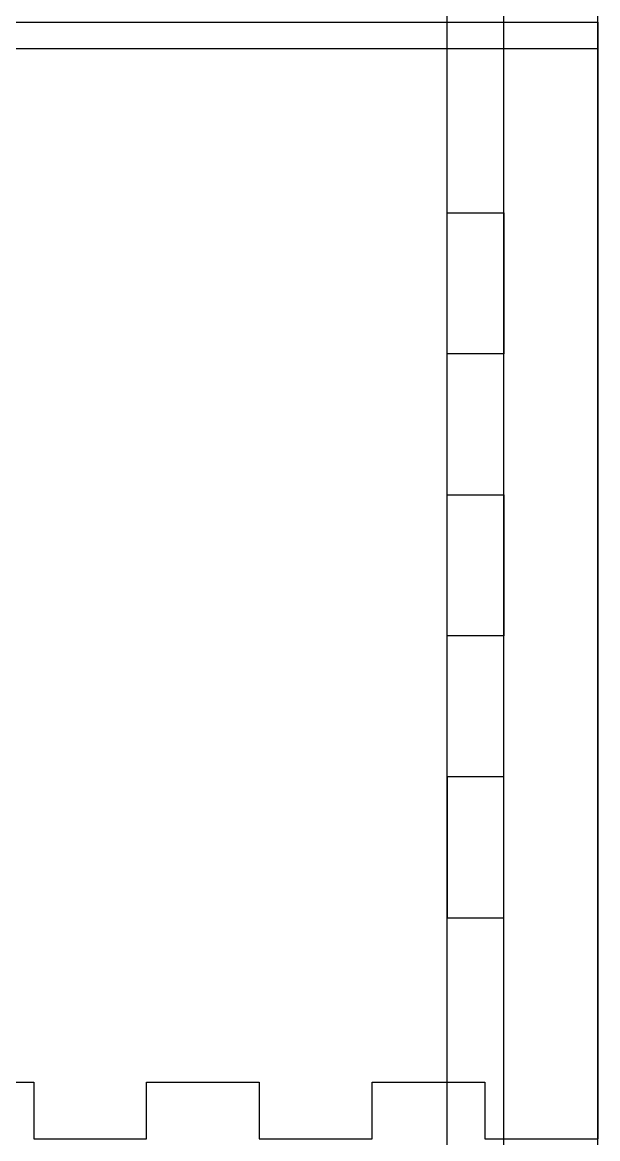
# Model space of a CAD drawing. Header units: millimetres. Extents: x -118 to 1034, y -150 to 646.
# Drawn here: x 794.3 to 855.5, y 229.3 to 348.1 of the extents above; entities that cross this region are included whole.
import ezdxf

# ---------------------------------------------------------------- set-up
doc = ezdxf.new("R2010")
doc.units = ezdxf.units.MM
doc.layers.add('Holes', color=1, linetype='Continuous', plot=False)
doc.layers.add('TabGuides', color=3, linetype='Continuous')
doc.layers.add('text', color=5, linetype='Continuous')

msp = doc.modelspace()

# ---------------------------------------------------------------- linework, layer by layer
for p, q in [((647.0074, 348.0963), (855.5074, 348.0963)), ((647.0074, 348.0963), (855.5074, 348.0963)), ((647.0074, 348.0963), (855.5074, 348.0963)), ((647.0074, 348.0963), (855.5074, 348.0963)), ((647.0074, 348.0963), (855.5074, 348.0963)), ((647.0074, 348.0963), (855.5074, 348.0963)), ((647.0074, 348.0963), (855.5074, 348.0963)), ((647.0074, 348.0963), (855.5074, 348.0963)), ((647.0074, 348.0963), (855.5074, 348.0963)), ((647.0074, 348.0963), (855.5074, 348.0963)), ((647.0074, 348.0963), (855.5074, 348.0963)), ((647.0074, 348.0963), (855.5074, 348.0963)), ((647.0074, 348.0963), (855.5074, 348.0963)), ((647.0074, 348.0963), (855.5074, 348.0963)), ((647.0074, 348.0963), (855.5074, 348.0963)), ((647.0074, 348.0963), (855.5074, 348.0963)), ((647.0074, 348.0963), (855.5074, 348.0963)), ((647.0074, 348.0963), (855.5074, 348.0963)), ((647.0074, 348.0963), (855.5074, 348.0963)), ((647.0074, 348.0963), (855.5074, 348.0963)), ((647.0074, 348.0963), (855.5074, 348.0963)), ((647.0074, 348.0963), (855.5074, 348.0963)), ((647.0074, 348.0963), (855.5074, 348.0963)), ((647.0074, 348.0963), (855.5074, 348.0963)), ((647.0074, 348.0963), (855.5074, 348.0963)), ((647.0074, 348.0963), (855.5074, 348.0963)), ((647.0074, 348.0963), (855.5074, 348.0963)), ((647.0074, 348.0963), (855.5074, 348.0963)), ((647.0074, 348.0963), (855.5074, 348.0963)), ((647.0074, 348.0963), (855.5074, 348.0963)), ((855.5074, 348.0963), (855.5074, 229.3463)), ((855.5074, 348.0963), (855.5074, 229.3463)), ((855.5074, 348.0963), (855.5074, 229.3463)), ((855.5074, 348.0963), (855.5074, 229.3463)), ((855.5074, 348.0963), (855.5074, 229.3463)), ((855.5074, 348.0963), (855.5074, 229.3463)), ((855.5074, 348.0963), (855.5074, 229.3463)), ((855.5074, 348.0963), (855.5074, 229.3463)), ((855.5074, 348.0963), (855.5074, 229.3463)), ((855.5074, 348.0963), (855.5074, 229.3463)), ((855.5074, 348.0963), (855.5074, 229.3463)), ((855.5074, 348.0963), (855.5074, 229.3463)), ((855.5074, 348.0963), (855.5074, 229.3463)), ((855.5074, 348.0963), (855.5074, 229.3463)), ((855.5074, 348.0963), (855.5074, 229.3463)), ((855.5074, 348.0963), (855.5074, 229.3463)), ((855.5074, 348.0963), (855.5074, 229.3463)), ((855.5074, 348.0963), (855.5074, 229.3463)), ((855.5074, 348.0963), (855.5074, 229.3463)), ((855.5074, 348.0963), (855.5074, 229.3463)), ((855.5074, 348.0963), (855.5074, 229.3463)), ((855.5074, 348.0963), (855.5074, 229.3463)), ((855.5074, 348.0963), (855.5074, 229.3463)), ((855.5074, 348.0963), (855.5074, 229.3463)), ((855.5074, 348.0963), (855.5074, 229.3463)), ((855.5074, 348.0963), (855.5074, 229.3463)), ((855.5074, 348.0963), (855.5074, 229.3463)), ((855.5074, 348.0963), (855.5074, 229.3463)), ((855.5074, 348.0963), (855.5074, 229.3463)), ((855.5074, 348.0963), (855.5074, 229.3463)), ((783.5074, 235.3463), (795.5074, 235.3463)), ((783.5074, 235.3463), (795.5074, 235.3463)), ((783.5074, 235.3463), (795.5074, 235.3463)), ((783.5074, 235.3463), (795.5074, 235.3463)), ((783.5074, 235.3463), (795.5074, 235.3463)), ((783.5074, 235.3463), (795.5074, 235.3463)), ((783.5074, 235.3463), (795.5074, 235.3463)), ((783.5074, 235.3463), (795.5074, 235.3463)), ((783.5074, 235.3463), (795.5074, 235.3463)), ((783.5074, 235.3463), (795.5074, 235.3463)), ((783.5074, 235.3463), (795.5074, 235.3463)), ((783.5074, 235.3463), (795.5074, 235.3463)), ((783.5074, 235.3463), (795.5074, 235.3463)), ((783.5074, 235.3463), (795.5074, 235.3463)), ((783.5074, 235.3463), (795.5074, 235.3463)), ((783.5074, 235.3463), (795.5074, 235.3463)), ((783.5074, 235.3463), (795.5074, 235.3463)), ((783.5074, 235.3463), (795.5074, 235.3463)), ((783.5074, 235.3463), (795.5074, 235.3463)), ((783.5074, 235.3463), (795.5074, 235.3463)), ((783.5074, 235.3463), (795.5074, 235.3463)), ((783.5074, 235.3463), (795.5074, 235.3463)), ((783.5074, 235.3463), (795.5074, 235.3463)), ((783.5074, 235.3463), (795.5074, 235.3463)), ((783.5074, 235.3463), (795.5074, 235.3463)), ((783.5074, 235.3463), (795.5074, 235.3463)), ((783.5074, 235.3463), (795.5074, 235.3463)), ((783.5074, 235.3463), (795.5074, 235.3463)), ((783.5074, 235.3463), (795.5074, 235.3463)), ((783.5074, 235.3463), (795.5074, 235.3463)), ((795.5074, 235.3463), (795.5074, 229.3463)), ((795.5074, 235.3463), (795.5074, 229.3463)), ((795.5074, 235.3463), (795.5074, 229.3463)), ((795.5074, 235.3463), (795.5074, 229.3463)), ((795.5074, 235.3463), (795.5074, 229.3463)), ((795.5074, 235.3463), (795.5074, 229.3463)), ((795.5074, 235.3463), (795.5074, 229.3463)), ((795.5074, 235.3463), (795.5074, 229.3463)), ((795.5074, 235.3463), (795.5074, 229.3463)), ((795.5074, 235.3463), (795.5074, 229.3463)), ((795.5074, 235.3463), (795.5074, 229.3463)), ((795.5074, 235.3463), (795.5074, 229.3463)), ((795.5074, 235.3463), (795.5074, 229.3463)), ((795.5074, 235.3463), (795.5074, 229.3463)), ((795.5074, 235.3463), (795.5074, 229.3463)), ((795.5074, 235.3463), (795.5074, 229.3463)), ((795.5074, 235.3463), (795.5074, 229.3463)), ((795.5074, 235.3463), (795.5074, 229.3463)), ((795.5074, 235.3463), (795.5074, 229.3463)), ((795.5074, 235.3463), (795.5074, 229.3463)), ((795.5074, 235.3463), (795.5074, 229.3463)), ((795.5074, 235.3463), (795.5074, 229.3463)), ((795.5074, 235.3463), (795.5074, 229.3463)), ((795.5074, 235.3463), (795.5074, 229.3463)), ((795.5074, 235.3463), (795.5074, 229.3463)), ((795.5074, 235.3463), (795.5074, 229.3463)), ((795.5074, 235.3463), (795.5074, 229.3463)), ((795.5074, 235.3463), (795.5074, 229.3463)), ((795.5074, 235.3463), (795.5074, 229.3463)), ((795.5074, 235.3463), (795.5074, 229.3463)), ((807.5074, 229.3463), (807.5074, 235.3463)), ((807.5074, 235.3463), (819.5074, 235.3463)), ((807.5074, 229.3463), (807.5074, 235.3463)), ((807.5074, 235.3463), (819.5074, 235.3463)), ((807.5074, 229.3463), (807.5074, 235.3463)), ((807.5074, 235.3463), (819.5074, 235.3463)), ((807.5074, 229.3463), (807.5074, 235.3463)), ((807.5074, 235.3463), (819.5074, 235.3463)), ((807.5074, 229.3463), (807.5074, 235.3463)), ((807.5074, 235.3463), (819.5074, 235.3463)), ((807.5074, 229.3463), (807.5074, 235.3463)), ((807.5074, 235.3463), (819.5074, 235.3463)), ((807.5074, 229.3463), (807.5074, 235.3463)), ((807.5074, 235.3463), (819.5074, 235.3463)), ((807.5074, 229.3463), (807.5074, 235.3463)), ((807.5074, 235.3463), (819.5074, 235.3463)), ((807.5074, 229.3463), (807.5074, 235.3463)), ((807.5074, 235.3463), (819.5074, 235.3463)), ((807.5074, 229.3463), (807.5074, 235.3463)), ((807.5074, 235.3463), (819.5074, 235.3463)), ((807.5074, 229.3463), (807.5074, 235.3463)), ((807.5074, 235.3463), (819.5074, 235.3463)), ((807.5074, 229.3463), (807.5074, 235.3463)), ((807.5074, 235.3463), (819.5074, 235.3463)), ((807.5074, 229.3463), (807.5074, 235.3463)), ((807.5074, 235.3463), (819.5074, 235.3463)), ((807.5074, 229.3463), (807.5074, 235.3463)), ((807.5074, 235.3463), (819.5074, 235.3463)), ((807.5074, 229.3463), (807.5074, 235.3463)), ((807.5074, 235.3463), (819.5074, 235.3463)), ((807.5074, 229.3463), (807.5074, 235.3463)), ((807.5074, 235.3463), (819.5074, 235.3463)), ((807.5074, 229.3463), (807.5074, 235.3463)), ((807.5074, 235.3463), (819.5074, 235.3463)), ((807.5074, 229.3463), (807.5074, 235.3463)), ((807.5074, 235.3463), (819.5074, 235.3463)), ((807.5074, 229.3463), (807.5074, 235.3463)), ((807.5074, 235.3463), (819.5074, 235.3463)), ((807.5074, 229.3463), (807.5074, 235.3463)), ((807.5074, 235.3463), (819.5074, 235.3463)), ((807.5074, 229.3463), (807.5074, 235.3463)), ((807.5074, 235.3463), (819.5074, 235.3463)), ((807.5074, 229.3463), (807.5074, 235.3463)), ((807.5074, 235.3463), (819.5074, 235.3463)), ((807.5074, 229.3463), (807.5074, 235.3463)), ((807.5074, 235.3463), (819.5074, 235.3463)), ((807.5074, 229.3463), (807.5074, 235.3463)), ((807.5074, 235.3463), (819.5074, 235.3463)), ((807.5074, 229.3463), (807.5074, 235.3463)), ((807.5074, 235.3463), (819.5074, 235.3463)), ((807.5074, 229.3463), (807.5074, 235.3463)), ((807.5074, 235.3463), (819.5074, 235.3463)), ((807.5074, 229.3463), (807.5074, 235.3463)), ((807.5074, 235.3463), (819.5074, 235.3463)), ((807.5074, 229.3463), (807.5074, 235.3463)), ((807.5074, 235.3463), (819.5074, 235.3463)), ((807.5074, 229.3463), (807.5074, 235.3463)), ((807.5074, 235.3463), (819.5074, 235.3463)), ((807.5074, 229.3463), (807.5074, 235.3463)), ((807.5074, 235.3463), (819.5074, 235.3463)), ((819.5074, 235.3463), (819.5074, 229.3463)), ((819.5074, 235.3463), (819.5074, 229.3463)), ((819.5074, 235.3463), (819.5074, 229.3463)), ((819.5074, 235.3463), (819.5074, 229.3463)), ((819.5074, 235.3463), (819.5074, 229.3463)), ((819.5074, 235.3463), (819.5074, 229.3463)), ((819.5074, 235.3463), (819.5074, 229.3463)), ((819.5074, 235.3463), (819.5074, 229.3463)), ((819.5074, 235.3463), (819.5074, 229.3463)), ((819.5074, 235.3463), (819.5074, 229.3463)), ((819.5074, 235.3463), (819.5074, 229.3463)), ((819.5074, 235.3463), (819.5074, 229.3463)), ((819.5074, 235.3463), (819.5074, 229.3463)), ((819.5074, 235.3463), (819.5074, 229.3463)), ((819.5074, 235.3463), (819.5074, 229.3463)), ((819.5074, 235.3463), (819.5074, 229.3463)), ((819.5074, 235.3463), (819.5074, 229.3463)), ((819.5074, 235.3463), (819.5074, 229.3463)), ((819.5074, 235.3463), (819.5074, 229.3463)), ((819.5074, 235.3463), (819.5074, 229.3463)), ((819.5074, 235.3463), (819.5074, 229.3463)), ((819.5074, 235.3463), (819.5074, 229.3463)), ((819.5074, 235.3463), (819.5074, 229.3463)), ((819.5074, 235.3463), (819.5074, 229.3463)), ((819.5074, 235.3463), (819.5074, 229.3463)), ((819.5074, 235.3463), (819.5074, 229.3463)), ((819.5074, 235.3463), (819.5074, 229.3463)), ((819.5074, 235.3463), (819.5074, 229.3463)), ((819.5074, 235.3463), (819.5074, 229.3463)), ((819.5074, 235.3463), (819.5074, 229.3463)), ((831.5074, 229.3463), (831.5074, 235.3463)), ((831.5074, 235.3463), (843.5074, 235.3463)), ((831.5074, 229.3463), (831.5074, 235.3463)), ((831.5074, 235.3463), (843.5074, 235.3463)), ((831.5074, 229.3463), (831.5074, 235.3463)), ((831.5074, 235.3463), (843.5074, 235.3463)), ((831.5074, 229.3463), (831.5074, 235.3463)), ((831.5074, 235.3463), (843.5074, 235.3463)), ((831.5074, 229.3463), (831.5074, 235.3463)), ((831.5074, 235.3463), (843.5074, 235.3463)), ((831.5074, 229.3463), (831.5074, 235.3463)), ((831.5074, 235.3463), (843.5074, 235.3463)), ((831.5074, 229.3463), (831.5074, 235.3463)), ((831.5074, 235.3463), (843.5074, 235.3463)), ((831.5074, 229.3463), (831.5074, 235.3463)), ((831.5074, 235.3463), (843.5074, 235.3463)), ((831.5074, 229.3463), (831.5074, 235.3463)), ((831.5074, 235.3463), (843.5074, 235.3463)), ((831.5074, 229.3463), (831.5074, 235.3463)), ((831.5074, 235.3463), (843.5074, 235.3463)), ((831.5074, 229.3463), (831.5074, 235.3463)), ((831.5074, 235.3463), (843.5074, 235.3463)), ((831.5074, 229.3463), (831.5074, 235.3463)), ((831.5074, 235.3463), (843.5074, 235.3463)), ((831.5074, 229.3463), (831.5074, 235.3463)), ((831.5074, 235.3463), (843.5074, 235.3463)), ((831.5074, 229.3463), (831.5074, 235.3463)), ((831.5074, 235.3463), (843.5074, 235.3463)), ((831.5074, 229.3463), (831.5074, 235.3463)), ((831.5074, 235.3463), (843.5074, 235.3463)), ((831.5074, 229.3463), (831.5074, 235.3463)), ((831.5074, 235.3463), (843.5074, 235.3463)), ((831.5074, 229.3463), (831.5074, 235.3463)), ((831.5074, 235.3463), (843.5074, 235.3463)), ((831.5074, 229.3463), (831.5074, 235.3463)), ((831.5074, 235.3463), (843.5074, 235.3463)), ((831.5074, 229.3463), (831.5074, 235.3463)), ((831.5074, 235.3463), (843.5074, 235.3463)), ((831.5074, 229.3463), (831.5074, 235.3463)), ((831.5074, 235.3463), (843.5074, 235.3463)), ((831.5074, 229.3463), (831.5074, 235.3463)), ((831.5074, 235.3463), (843.5074, 235.3463)), ((831.5074, 229.3463), (831.5074, 235.3463)), ((831.5074, 235.3463), (843.5074, 235.3463)), ((831.5074, 229.3463), (831.5074, 235.3463)), ((831.5074, 235.3463), (843.5074, 235.3463)), ((831.5074, 229.3463), (831.5074, 235.3463)), ((831.5074, 235.3463), (843.5074, 235.3463)), ((831.5074, 229.3463), (831.5074, 235.3463)), ((831.5074, 235.3463), (843.5074, 235.3463)), ((831.5074, 229.3463), (831.5074, 235.3463)), ((831.5074, 235.3463), (843.5074, 235.3463)), ((831.5074, 229.3463), (831.5074, 235.3463)), ((831.5074, 235.3463), (843.5074, 235.3463)), ((831.5074, 229.3463), (831.5074, 235.3463)), ((831.5074, 235.3463), (843.5074, 235.3463)), ((831.5074, 229.3463), (831.5074, 235.3463)), ((831.5074, 235.3463), (843.5074, 235.3463)), ((831.5074, 229.3463), (831.5074, 235.3463)), ((831.5074, 235.3463), (843.5074, 235.3463)), ((843.5074, 235.3463), (843.5074, 229.3463)), ((843.5074, 235.3463), (843.5074, 229.3463)), ((843.5074, 235.3463), (843.5074, 229.3463)), ((843.5074, 235.3463), (843.5074, 229.3463)), ((843.5074, 235.3463), (843.5074, 229.3463)), ((843.5074, 235.3463), (843.5074, 229.3463)), ((843.5074, 235.3463), (843.5074, 229.3463)), ((843.5074, 235.3463), (843.5074, 229.3463)), ((843.5074, 235.3463), (843.5074, 229.3463)), ((843.5074, 235.3463), (843.5074, 229.3463)), ((843.5074, 235.3463), (843.5074, 229.3463)), ((843.5074, 235.3463), (843.5074, 229.3463)), ((843.5074, 235.3463), (843.5074, 229.3463)), ((843.5074, 235.3463), (843.5074, 229.3463)), ((843.5074, 235.3463), (843.5074, 229.3463)), ((843.5074, 235.3463), (843.5074, 229.3463)), ((843.5074, 235.3463), (843.5074, 229.3463)), ((843.5074, 235.3463), (843.5074, 229.3463)), ((843.5074, 235.3463), (843.5074, 229.3463)), ((843.5074, 235.3463), (843.5074, 229.3463)), ((843.5074, 235.3463), (843.5074, 229.3463)), ((843.5074, 235.3463), (843.5074, 229.3463)), ((843.5074, 235.3463), (843.5074, 229.3463)), ((843.5074, 235.3463), (843.5074, 229.3463)), ((843.5074, 235.3463), (843.5074, 229.3463)), ((843.5074, 235.3463), (843.5074, 229.3463)), ((843.5074, 235.3463), (843.5074, 229.3463)), ((843.5074, 235.3463), (843.5074, 229.3463)), ((843.5074, 235.3463), (843.5074, 229.3463)), ((843.5074, 235.3463), (843.5074, 229.3463)), ((795.5074, 229.3463), (807.5074, 229.3463)), ((795.5074, 229.3463), (807.5074, 229.3463)), ((795.5074, 229.3463), (807.5074, 229.3463)), ((795.5074, 229.3463), (807.5074, 229.3463)), ((795.5074, 229.3463), (807.5074, 229.3463)), ((795.5074, 229.3463), (807.5074, 229.3463)), ((795.5074, 229.3463), (807.5074, 229.3463)), ((795.5074, 229.3463), (807.5074, 229.3463)), ((795.5074, 229.3463), (807.5074, 229.3463)), ((795.5074, 229.3463), (807.5074, 229.3463)), ((795.5074, 229.3463), (807.5074, 229.3463)), ((795.5074, 229.3463), (807.5074, 229.3463)), ((795.5074, 229.3463), (807.5074, 229.3463)), ((795.5074, 229.3463), (807.5074, 229.3463)), ((795.5074, 229.3463), (807.5074, 229.3463)), ((795.5074, 229.3463), (807.5074, 229.3463)), ((795.5074, 229.3463), (807.5074, 229.3463)), ((795.5074, 229.3463), (807.5074, 229.3463)), ((795.5074, 229.3463), (807.5074, 229.3463)), ((795.5074, 229.3463), (807.5074, 229.3463)), ((795.5074, 229.3463), (807.5074, 229.3463)), ((795.5074, 229.3463), (807.5074, 229.3463)), ((795.5074, 229.3463), (807.5074, 229.3463)), ((795.5074, 229.3463), (807.5074, 229.3463)), ((795.5074, 229.3463), (807.5074, 229.3463)), ((795.5074, 229.3463), (807.5074, 229.3463)), ((795.5074, 229.3463), (807.5074, 229.3463)), ((795.5074, 229.3463), (807.5074, 229.3463)), ((795.5074, 229.3463), (807.5074, 229.3463)), ((795.5074, 229.3463), (807.5074, 229.3463)), ((819.5074, 229.3463), (831.5074, 229.3463)), ((819.5074, 229.3463), (831.5074, 229.3463)), ((819.5074, 229.3463), (831.5074, 229.3463)), ((819.5074, 229.3463), (831.5074, 229.3463)), ((819.5074, 229.3463), (831.5074, 229.3463)), ((819.5074, 229.3463), (831.5074, 229.3463)), ((819.5074, 229.3463), (831.5074, 229.3463)), ((819.5074, 229.3463), (831.5074, 229.3463)), ((819.5074, 229.3463), (831.5074, 229.3463)), ((819.5074, 229.3463), (831.5074, 229.3463)), ((819.5074, 229.3463), (831.5074, 229.3463)), ((819.5074, 229.3463), (831.5074, 229.3463)), ((819.5074, 229.3463), (831.5074, 229.3463)), ((819.5074, 229.3463), (831.5074, 229.3463)), ((819.5074, 229.3463), (831.5074, 229.3463)), ((819.5074, 229.3463), (831.5074, 229.3463)), ((819.5074, 229.3463), (831.5074, 229.3463)), ((819.5074, 229.3463), (831.5074, 229.3463)), ((819.5074, 229.3463), (831.5074, 229.3463)), ((819.5074, 229.3463), (831.5074, 229.3463)), ((819.5074, 229.3463), (831.5074, 229.3463)), ((819.5074, 229.3463), (831.5074, 229.3463)), ((819.5074, 229.3463), (831.5074, 229.3463)), ((819.5074, 229.3463), (831.5074, 229.3463)), ((819.5074, 229.3463), (831.5074, 229.3463)), ((819.5074, 229.3463), (831.5074, 229.3463)), ((819.5074, 229.3463), (831.5074, 229.3463)), ((819.5074, 229.3463), (831.5074, 229.3463)), ((819.5074, 229.3463), (831.5074, 229.3463)), ((819.5074, 229.3463), (831.5074, 229.3463)), ((843.5074, 229.3463), (855.5074, 229.3463)), ((843.5074, 229.3463), (855.5074, 229.3463)), ((843.5074, 229.3463), (855.5074, 229.3463)), ((843.5074, 229.3463), (855.5074, 229.3463)), ((843.5074, 229.3463), (855.5074, 229.3463)), ((843.5074, 229.3463), (855.5074, 229.3463)), ((843.5074, 229.3463), (855.5074, 229.3463)), ((843.5074, 229.3463), (855.5074, 229.3463)), ((843.5074, 229.3463), (855.5074, 229.3463)), ((843.5074, 229.3463), (855.5074, 229.3463)), ((843.5074, 229.3463), (855.5074, 229.3463)), ((843.5074, 229.3463), (855.5074, 229.3463)), ((843.5074, 229.3463), (855.5074, 229.3463)), ((843.5074, 229.3463), (855.5074, 229.3463)), ((843.5074, 229.3463), (855.5074, 229.3463)), ((843.5074, 229.3463), (855.5074, 229.3463)), ((843.5074, 229.3463), (855.5074, 229.3463)), ((843.5074, 229.3463), (855.5074, 229.3463)), ((843.5074, 229.3463), (855.5074, 229.3463)), ((843.5074, 229.3463), (855.5074, 229.3463)), ((843.5074, 229.3463), (855.5074, 229.3463)), ((843.5074, 229.3463), (855.5074, 229.3463)), ((843.5074, 229.3463), (855.5074, 229.3463)), ((843.5074, 229.3463), (855.5074, 229.3463)), ((843.5074, 229.3463), (855.5074, 229.3463)), ((843.5074, 229.3463), (855.5074, 229.3463)), ((843.5074, 229.3463), (855.5074, 229.3463)), ((843.5074, 229.3463), (855.5074, 229.3463)), ((843.5074, 229.3463), (855.5074, 229.3463)), ((843.5074, 229.3463), (855.5074, 229.3463))]:
    msp.add_line(p, q)
at = {"layer": 'Holes'}
for p, q in [((839.5074, 312.8223), (839.5074, 327.8223)), ((839.5074, 327.8223), (845.5074, 327.8223)), ((839.5074, 312.8223), (839.5074, 327.8223)), ((839.5074, 327.8223), (845.5074, 327.8223)), ((839.5074, 312.8223), (839.5074, 327.8223)), ((839.5074, 327.8223), (845.5074, 327.8223)), ((839.5074, 312.8223), (839.5074, 327.8223)), ((839.5074, 327.8223), (845.5074, 327.8223)), ((839.5074, 312.8223), (839.5074, 327.8223)), ((839.5074, 327.8223), (845.5074, 327.8223)), ((839.5074, 312.8223), (839.5074, 327.8223)), ((839.5074, 327.8223), (845.5074, 327.8223)), ((839.5074, 312.8223), (839.5074, 327.8223)), ((839.5074, 327.8223), (845.5074, 327.8223)), ((839.5074, 312.8223), (839.5074, 327.8223)), ((839.5074, 327.8223), (845.5074, 327.8223)), ((839.5074, 312.8223), (839.5074, 327.8223)), ((839.5074, 327.8223), (845.5074, 327.8223)), ((839.5074, 312.8223), (839.5074, 327.8223)), ((839.5074, 327.8223), (845.5074, 327.8223)), ((839.5074, 312.8223), (839.5074, 327.8223)), ((839.5074, 327.8223), (845.5074, 327.8223)), ((839.5074, 312.8223), (839.5074, 327.8223)), ((839.5074, 327.8223), (845.5074, 327.8223)), ((839.5074, 312.8223), (839.5074, 327.8223)), ((839.5074, 327.8223), (845.5074, 327.8223)), ((839.5074, 312.8223), (839.5074, 327.8223)), ((839.5074, 327.8223), (845.5074, 327.8223)), ((839.5074, 312.8223), (839.5074, 327.8223)), ((839.5074, 327.8223), (845.5074, 327.8223)), ((839.5074, 312.8223), (839.5074, 327.8223)), ((839.5074, 327.8223), (845.5074, 327.8223)), ((839.5074, 312.8223), (839.5074, 327.8223)), ((839.5074, 327.8223), (845.5074, 327.8223)), ((839.5074, 312.8223), (839.5074, 327.8223)), ((839.5074, 327.8223), (845.5074, 327.8223)), ((839.5074, 312.8223), (839.5074, 327.8223)), ((839.5074, 327.8223), (845.5074, 327.8223)), ((839.5074, 312.8223), (839.5074, 327.8223)), ((839.5074, 327.8223), (845.5074, 327.8223)), ((839.5074, 312.8223), (839.5074, 327.8223)), ((839.5074, 327.8223), (845.5074, 327.8223)), ((839.5074, 312.8223), (839.5074, 327.8223)), ((839.5074, 327.8223), (845.5074, 327.8223)), ((839.5074, 312.8223), (839.5074, 327.8223)), ((839.5074, 327.8223), (845.5074, 327.8223)), ((839.5074, 312.8223), (839.5074, 327.8223)), ((839.5074, 327.8223), (845.5074, 327.8223)), ((839.5074, 312.8223), (839.5074, 327.8223)), ((839.5074, 327.8223), (845.5074, 327.8223)), ((839.5074, 312.8223), (839.5074, 327.8223)), ((839.5074, 327.8223), (845.5074, 327.8223)), ((839.5074, 312.8223), (839.5074, 327.8223)), ((839.5074, 327.8223), (845.5074, 327.8223)), ((839.5074, 312.8223), (839.5074, 327.8223)), ((839.5074, 327.8223), (845.5074, 327.8223)), ((839.5074, 312.8223), (839.5074, 327.8223)), ((839.5074, 327.8223), (845.5074, 327.8223)), ((839.5074, 312.8223), (839.5074, 327.8223)), ((839.5074, 327.8223), (845.5074, 327.8223)), ((845.5074, 327.8223), (845.5074, 312.8223)), ((845.5074, 327.8223), (845.5074, 312.8223)), ((845.5074, 327.8223), (845.5074, 312.8223)), ((845.5074, 327.8223), (845.5074, 312.8223)), ((845.5074, 327.8223), (845.5074, 312.8223)), ((845.5074, 327.8223), (845.5074, 312.8223)), ((845.5074, 327.8223), (845.5074, 312.8223)), ((845.5074, 327.8223), (845.5074, 312.8223)), ((845.5074, 327.8223), (845.5074, 312.8223)), ((845.5074, 327.8223), (845.5074, 312.8223)), ((845.5074, 327.8223), (845.5074, 312.8223)), ((845.5074, 327.8223), (845.5074, 312.8223)), ((845.5074, 327.8223), (845.5074, 312.8223)), ((845.5074, 327.8223), (845.5074, 312.8223)), ((845.5074, 327.8223), (845.5074, 312.8223)), ((845.5074, 327.8223), (845.5074, 312.8223)), ((845.5074, 327.8223), (845.5074, 312.8223)), ((845.5074, 327.8223), (845.5074, 312.8223)), ((845.5074, 327.8223), (845.5074, 312.8223)), ((845.5074, 327.8223), (845.5074, 312.8223)), ((845.5074, 327.8223), (845.5074, 312.8223)), ((845.5074, 327.8223), (845.5074, 312.8223)), ((845.5074, 327.8223), (845.5074, 312.8223)), ((845.5074, 327.8223), (845.5074, 312.8223)), ((845.5074, 327.8223), (845.5074, 312.8223)), ((845.5074, 327.8223), (845.5074, 312.8223)), ((845.5074, 327.8223), (845.5074, 312.8223)), ((845.5074, 327.8223), (845.5074, 312.8223)), ((845.5074, 327.8223), (845.5074, 312.8223)), ((845.5074, 327.8223), (845.5074, 312.8223)), ((845.5074, 312.8223), (839.5074, 312.8223)), ((845.5074, 312.8223), (839.5074, 312.8223)), ((845.5074, 312.8223), (839.5074, 312.8223)), ((845.5074, 312.8223), (839.5074, 312.8223)), ((845.5074, 312.8223), (839.5074, 312.8223)), ((845.5074, 312.8223), (839.5074, 312.8223)), ((845.5074, 312.8223), (839.5074, 312.8223)), ((845.5074, 312.8223), (839.5074, 312.8223)), ((845.5074, 312.8223), (839.5074, 312.8223)), ((845.5074, 312.8223), (839.5074, 312.8223)), ((845.5074, 312.8223), (839.5074, 312.8223)), ((845.5074, 312.8223), (839.5074, 312.8223)), ((845.5074, 312.8223), (839.5074, 312.8223)), ((845.5074, 312.8223), (839.5074, 312.8223)), ((845.5074, 312.8223), (839.5074, 312.8223)), ((845.5074, 312.8223), (839.5074, 312.8223)), ((845.5074, 312.8223), (839.5074, 312.8223)), ((845.5074, 312.8223), (839.5074, 312.8223)), ((845.5074, 312.8223), (839.5074, 312.8223)), ((845.5074, 312.8223), (839.5074, 312.8223)), ((845.5074, 312.8223), (839.5074, 312.8223)), ((845.5074, 312.8223), (839.5074, 312.8223)), ((845.5074, 312.8223), (839.5074, 312.8223)), ((845.5074, 312.8223), (839.5074, 312.8223)), ((845.5074, 312.8223), (839.5074, 312.8223)), ((845.5074, 312.8223), (839.5074, 312.8223)), ((845.5074, 312.8223), (839.5074, 312.8223)), ((845.5074, 312.8223), (839.5074, 312.8223)), ((845.5074, 312.8223), (839.5074, 312.8223)), ((845.5074, 312.8223), (839.5074, 312.8223)), ((839.5074, 282.8223), (839.5074, 297.8223)), ((839.5074, 297.8223), (845.5074, 297.8223)), ((839.5074, 282.8223), (839.5074, 297.8223)), ((839.5074, 297.8223), (845.5074, 297.8223)), ((839.5074, 282.8223), (839.5074, 297.8223)), ((839.5074, 297.8223), (845.5074, 297.8223)), ((839.5074, 282.8223), (839.5074, 297.8223)), ((839.5074, 297.8223), (845.5074, 297.8223)), ((839.5074, 282.8223), (839.5074, 297.8223)), ((839.5074, 297.8223), (845.5074, 297.8223)), ((839.5074, 282.8223), (839.5074, 297.8223)), ((839.5074, 297.8223), (845.5074, 297.8223)), ((839.5074, 282.8223), (839.5074, 297.8223)), ((839.5074, 297.8223), (845.5074, 297.8223)), ((839.5074, 282.8223), (839.5074, 297.8223)), ((839.5074, 297.8223), (845.5074, 297.8223)), ((839.5074, 282.8223), (839.5074, 297.8223)), ((839.5074, 297.8223), (845.5074, 297.8223)), ((839.5074, 282.8223), (839.5074, 297.8223)), ((839.5074, 297.8223), (845.5074, 297.8223)), ((839.5074, 282.8223), (839.5074, 297.8223)), ((839.5074, 297.8223), (845.5074, 297.8223)), ((839.5074, 282.8223), (839.5074, 297.8223)), ((839.5074, 297.8223), (845.5074, 297.8223)), ((839.5074, 282.8223), (839.5074, 297.8223)), ((839.5074, 297.8223), (845.5074, 297.8223)), ((839.5074, 282.8223), (839.5074, 297.8223)), ((839.5074, 297.8223), (845.5074, 297.8223)), ((839.5074, 282.8223), (839.5074, 297.8223)), ((839.5074, 297.8223), (845.5074, 297.8223)), ((839.5074, 282.8223), (839.5074, 297.8223)), ((839.5074, 297.8223), (845.5074, 297.8223)), ((839.5074, 282.8223), (839.5074, 297.8223)), ((839.5074, 297.8223), (845.5074, 297.8223)), ((839.5074, 282.8223), (839.5074, 297.8223)), ((839.5074, 297.8223), (845.5074, 297.8223)), ((839.5074, 282.8223), (839.5074, 297.8223)), ((839.5074, 297.8223), (845.5074, 297.8223)), ((839.5074, 282.8223), (839.5074, 297.8223)), ((839.5074, 297.8223), (845.5074, 297.8223)), ((839.5074, 282.8223), (839.5074, 297.8223)), ((839.5074, 297.8223), (845.5074, 297.8223)), ((839.5074, 282.8223), (839.5074, 297.8223)), ((839.5074, 297.8223), (845.5074, 297.8223)), ((839.5074, 282.8223), (839.5074, 297.8223)), ((839.5074, 297.8223), (845.5074, 297.8223)), ((839.5074, 282.8223), (839.5074, 297.8223)), ((839.5074, 297.8223), (845.5074, 297.8223)), ((839.5074, 282.8223), (839.5074, 297.8223)), ((839.5074, 297.8223), (845.5074, 297.8223)), ((839.5074, 282.8223), (839.5074, 297.8223)), ((839.5074, 297.8223), (845.5074, 297.8223)), ((839.5074, 282.8223), (839.5074, 297.8223)), ((839.5074, 297.8223), (845.5074, 297.8223)), ((839.5074, 282.8223), (839.5074, 297.8223)), ((839.5074, 297.8223), (845.5074, 297.8223)), ((839.5074, 282.8223), (839.5074, 297.8223)), ((839.5074, 297.8223), (845.5074, 297.8223)), ((839.5074, 282.8223), (839.5074, 297.8223)), ((839.5074, 297.8223), (845.5074, 297.8223)), ((845.5074, 297.8223), (845.5074, 282.8223)), ((845.5074, 297.8223), (845.5074, 282.8223)), ((845.5074, 297.8223), (845.5074, 282.8223)), ((845.5074, 297.8223), (845.5074, 282.8223)), ((845.5074, 297.8223), (845.5074, 282.8223)), ((845.5074, 297.8223), (845.5074, 282.8223)), ((845.5074, 297.8223), (845.5074, 282.8223)), ((845.5074, 297.8223), (845.5074, 282.8223)), ((845.5074, 297.8223), (845.5074, 282.8223)), ((845.5074, 297.8223), (845.5074, 282.8223)), ((845.5074, 297.8223), (845.5074, 282.8223)), ((845.5074, 297.8223), (845.5074, 282.8223)), ((845.5074, 297.8223), (845.5074, 282.8223)), ((845.5074, 297.8223), (845.5074, 282.8223)), ((845.5074, 297.8223), (845.5074, 282.8223)), ((845.5074, 297.8223), (845.5074, 282.8223)), ((845.5074, 297.8223), (845.5074, 282.8223)), ((845.5074, 297.8223), (845.5074, 282.8223)), ((845.5074, 297.8223), (845.5074, 282.8223)), ((845.5074, 297.8223), (845.5074, 282.8223)), ((845.5074, 297.8223), (845.5074, 282.8223)), ((845.5074, 297.8223), (845.5074, 282.8223)), ((845.5074, 297.8223), (845.5074, 282.8223)), ((845.5074, 297.8223), (845.5074, 282.8223)), ((845.5074, 297.8223), (845.5074, 282.8223)), ((845.5074, 297.8223), (845.5074, 282.8223)), ((845.5074, 297.8223), (845.5074, 282.8223)), ((845.5074, 297.8223), (845.5074, 282.8223)), ((845.5074, 297.8223), (845.5074, 282.8223)), ((845.5074, 297.8223), (845.5074, 282.8223)), ((845.5074, 282.8223), (839.5074, 282.8223)), ((845.5074, 282.8223), (839.5074, 282.8223)), ((845.5074, 282.8223), (839.5074, 282.8223)), ((845.5074, 282.8223), (839.5074, 282.8223)), ((845.5074, 282.8223), (839.5074, 282.8223)), ((845.5074, 282.8223), (839.5074, 282.8223)), ((845.5074, 282.8223), (839.5074, 282.8223)), ((845.5074, 282.8223), (839.5074, 282.8223)), ((845.5074, 282.8223), (839.5074, 282.8223)), ((845.5074, 282.8223), (839.5074, 282.8223)), ((845.5074, 282.8223), (839.5074, 282.8223)), ((845.5074, 282.8223), (839.5074, 282.8223)), ((845.5074, 282.8223), (839.5074, 282.8223)), ((845.5074, 282.8223), (839.5074, 282.8223)), ((845.5074, 282.8223), (839.5074, 282.8223)), ((845.5074, 282.8223), (839.5074, 282.8223)), ((845.5074, 282.8223), (839.5074, 282.8223)), ((845.5074, 282.8223), (839.5074, 282.8223)), ((845.5074, 282.8223), (839.5074, 282.8223)), ((845.5074, 282.8223), (839.5074, 282.8223)), ((845.5074, 282.8223), (839.5074, 282.8223)), ((845.5074, 282.8223), (839.5074, 282.8223)), ((845.5074, 282.8223), (839.5074, 282.8223)), ((845.5074, 282.8223), (839.5074, 282.8223)), ((845.5074, 282.8223), (839.5074, 282.8223)), ((845.5074, 282.8223), (839.5074, 282.8223)), ((845.5074, 282.8223), (839.5074, 282.8223)), ((845.5074, 282.8223), (839.5074, 282.8223)), ((845.5074, 282.8223), (839.5074, 282.8223)), ((845.5074, 282.8223), (839.5074, 282.8223)), ((845.5074, 267.8223), (839.5074, 267.8223)), ((839.5074, 267.8223), (839.5074, 252.8223)), ((845.5074, 267.8223), (839.5074, 267.8223)), ((839.5074, 267.8223), (839.5074, 252.8223)), ((845.5074, 267.8223), (839.5074, 267.8223)), ((839.5074, 267.8223), (839.5074, 252.8223)), ((845.5074, 267.8223), (839.5074, 267.8223)), ((839.5074, 267.8223), (839.5074, 252.8223)), ((845.5074, 267.8223), (839.5074, 267.8223)), ((839.5074, 267.8223), (839.5074, 252.8223)), ((845.5074, 267.8223), (839.5074, 267.8223)), ((839.5074, 267.8223), (839.5074, 252.8223)), ((845.5074, 267.8223), (839.5074, 267.8223)), ((839.5074, 267.8223), (839.5074, 252.8223)), ((845.5074, 267.8223), (839.5074, 267.8223)), ((839.5074, 267.8223), (839.5074, 252.8223)), ((845.5074, 267.8223), (839.5074, 267.8223)), ((839.5074, 267.8223), (839.5074, 252.8223)), ((845.5074, 267.8223), (839.5074, 267.8223)), ((839.5074, 267.8223), (839.5074, 252.8223)), ((845.5074, 267.8223), (839.5074, 267.8223)), ((839.5074, 267.8223), (839.5074, 252.8223)), ((845.5074, 267.8223), (839.5074, 267.8223)), ((839.5074, 267.8223), (839.5074, 252.8223)), ((845.5074, 267.8223), (839.5074, 267.8223)), ((839.5074, 267.8223), (839.5074, 252.8223)), ((845.5074, 267.8223), (839.5074, 267.8223)), ((839.5074, 267.8223), (839.5074, 252.8223)), ((845.5074, 267.8223), (839.5074, 267.8223)), ((839.5074, 267.8223), (839.5074, 252.8223)), ((845.5074, 267.8223), (839.5074, 267.8223)), ((839.5074, 267.8223), (839.5074, 252.8223)), ((845.5074, 267.8223), (839.5074, 267.8223)), ((839.5074, 267.8223), (839.5074, 252.8223)), ((845.5074, 267.8223), (839.5074, 267.8223)), ((839.5074, 267.8223), (839.5074, 252.8223)), ((845.5074, 267.8223), (839.5074, 267.8223)), ((839.5074, 267.8223), (839.5074, 252.8223)), ((845.5074, 267.8223), (839.5074, 267.8223)), ((839.5074, 267.8223), (839.5074, 252.8223)), ((845.5074, 267.8223), (839.5074, 267.8223)), ((839.5074, 267.8223), (839.5074, 252.8223)), ((845.5074, 267.8223), (839.5074, 267.8223)), ((839.5074, 267.8223), (839.5074, 252.8223)), ((845.5074, 267.8223), (839.5074, 267.8223)), ((839.5074, 267.8223), (839.5074, 252.8223)), ((845.5074, 267.8223), (839.5074, 267.8223)), ((839.5074, 267.8223), (839.5074, 252.8223)), ((845.5074, 267.8223), (839.5074, 267.8223)), ((839.5074, 267.8223), (839.5074, 252.8223)), ((845.5074, 267.8223), (839.5074, 267.8223)), ((839.5074, 267.8223), (839.5074, 252.8223)), ((845.5074, 267.8223), (839.5074, 267.8223)), ((839.5074, 267.8223), (839.5074, 252.8223)), ((845.5074, 267.8223), (839.5074, 267.8223)), ((839.5074, 267.8223), (839.5074, 252.8223)), ((845.5074, 267.8223), (839.5074, 267.8223)), ((839.5074, 267.8223), (839.5074, 252.8223)), ((845.5074, 267.8223), (839.5074, 267.8223)), ((839.5074, 267.8223), (839.5074, 252.8223)), ((845.5074, 252.8223), (845.5074, 267.8223)), ((845.5074, 252.8223), (845.5074, 267.8223)), ((845.5074, 252.8223), (845.5074, 267.8223)), ((845.5074, 252.8223), (845.5074, 267.8223)), ((845.5074, 252.8223), (845.5074, 267.8223)), ((845.5074, 252.8223), (845.5074, 267.8223)), ((845.5074, 252.8223), (845.5074, 267.8223)), ((845.5074, 252.8223), (845.5074, 267.8223)), ((845.5074, 252.8223), (845.5074, 267.8223)), ((845.5074, 252.8223), (845.5074, 267.8223)), ((845.5074, 252.8223), (845.5074, 267.8223)), ((845.5074, 252.8223), (845.5074, 267.8223)), ((845.5074, 252.8223), (845.5074, 267.8223)), ((845.5074, 252.8223), (845.5074, 267.8223)), ((845.5074, 252.8223), (845.5074, 267.8223)), ((845.5074, 252.8223), (845.5074, 267.8223)), ((845.5074, 252.8223), (845.5074, 267.8223)), ((845.5074, 252.8223), (845.5074, 267.8223)), ((845.5074, 252.8223), (845.5074, 267.8223)), ((845.5074, 252.8223), (845.5074, 267.8223)), ((845.5074, 252.8223), (845.5074, 267.8223)), ((845.5074, 252.8223), (845.5074, 267.8223)), ((845.5074, 252.8223), (845.5074, 267.8223)), ((845.5074, 252.8223), (845.5074, 267.8223)), ((845.5074, 252.8223), (845.5074, 267.8223)), ((845.5074, 252.8223), (845.5074, 267.8223)), ((845.5074, 252.8223), (845.5074, 267.8223)), ((845.5074, 252.8223), (845.5074, 267.8223)), ((845.5074, 252.8223), (845.5074, 267.8223)), ((845.5074, 252.8223), (845.5074, 267.8223)), ((839.5074, 252.8223), (845.5074, 252.8223)), ((839.5074, 252.8223), (845.5074, 252.8223)), ((839.5074, 252.8223), (845.5074, 252.8223)), ((839.5074, 252.8223), (845.5074, 252.8223)), ((839.5074, 252.8223), (845.5074, 252.8223)), ((839.5074, 252.8223), (845.5074, 252.8223)), ((839.5074, 252.8223), (845.5074, 252.8223)), ((839.5074, 252.8223), (845.5074, 252.8223)), ((839.5074, 252.8223), (845.5074, 252.8223)), ((839.5074, 252.8223), (845.5074, 252.8223)), ((839.5074, 252.8223), (845.5074, 252.8223)), ((839.5074, 252.8223), (845.5074, 252.8223)), ((839.5074, 252.8223), (845.5074, 252.8223)), ((839.5074, 252.8223), (845.5074, 252.8223)), ((839.5074, 252.8223), (845.5074, 252.8223)), ((839.5074, 252.8223), (845.5074, 252.8223)), ((839.5074, 252.8223), (845.5074, 252.8223)), ((839.5074, 252.8223), (845.5074, 252.8223)), ((839.5074, 252.8223), (845.5074, 252.8223)), ((839.5074, 252.8223), (845.5074, 252.8223)), ((839.5074, 252.8223), (845.5074, 252.8223)), ((839.5074, 252.8223), (845.5074, 252.8223)), ((839.5074, 252.8223), (845.5074, 252.8223)), ((839.5074, 252.8223), (845.5074, 252.8223)), ((839.5074, 252.8223), (845.5074, 252.8223)), ((839.5074, 252.8223), (845.5074, 252.8223)), ((839.5074, 252.8223), (845.5074, 252.8223)), ((839.5074, 252.8223), (845.5074, 252.8223)), ((839.5074, 252.8223), (845.5074, 252.8223)), ((839.5074, 252.8223), (845.5074, 252.8223))]:
    msp.add_line(p, q, dxfattribs=at)
at = {"layer": 'TabGuides'}
for p in [(839.5074, 122.3697), (845.5074, 122.3697), (855.5074, 82.8176)]:
    msp.add_xline(p, (0, 1), dxfattribs=at)
at = {"layer": 'text'}
msp.add_line((435.5074, 345.2983), (855.5074, 345.2983), dxfattribs=at)
msp.add_line((435.5074, 345.2983), (855.5074, 345.2983), dxfattribs=at)
msp.add_line((435.5074, 345.2983), (855.5074, 345.2983), dxfattribs=at)
msp.add_line((435.5074, 345.2983), (855.5074, 345.2983), dxfattribs=at)
msp.add_line((435.5074, 345.2983), (855.5074, 345.2983), dxfattribs=at)
msp.add_line((435.5074, 345.2983), (855.5074, 345.2983), dxfattribs=at)
msp.add_line((435.5074, 345.2983), (855.5074, 345.2983), dxfattribs=at)
msp.add_line((435.5074, 345.2983), (855.5074, 345.2983), dxfattribs=at)
msp.add_line((435.5074, 345.2983), (855.5074, 345.2983), dxfattribs=at)
msp.add_line((435.5074, 345.2983), (855.5074, 345.2983), dxfattribs=at)
msp.add_line((435.5074, 345.2983), (855.5074, 345.2983), dxfattribs=at)
msp.add_line((435.5074, 345.2983), (855.5074, 345.2983), dxfattribs=at)
msp.add_line((435.5074, 345.2983), (855.5074, 345.2983), dxfattribs=at)
msp.add_line((435.5074, 345.2983), (855.5074, 345.2983), dxfattribs=at)
msp.add_line((435.5074, 345.2983), (855.5074, 345.2983), dxfattribs=at)
msp.add_line((435.5074, 345.2983), (855.5074, 345.2983), dxfattribs=at)
msp.add_line((435.5074, 345.2983), (855.5074, 345.2983), dxfattribs=at)
msp.add_line((435.5074, 345.2983), (855.5074, 345.2983), dxfattribs=at)
msp.add_line((435.5074, 345.2983), (855.5074, 345.2983), dxfattribs=at)
msp.add_line((435.5074, 345.2983), (855.5074, 345.2983), dxfattribs=at)
msp.add_line((435.5074, 345.2983), (855.5074, 345.2983), dxfattribs=at)
msp.add_line((435.5074, 345.2983), (855.5074, 345.2983), dxfattribs=at)
msp.add_line((435.5074, 345.2983), (855.5074, 345.2983), dxfattribs=at)
msp.add_line((435.5074, 345.2983), (855.5074, 345.2983), dxfattribs=at)
msp.add_line((435.5074, 345.2983), (855.5074, 345.2983), dxfattribs=at)
msp.add_line((435.5074, 345.2983), (855.5074, 345.2983), dxfattribs=at)
msp.add_line((435.5074, 345.2983), (855.5074, 345.2983), dxfattribs=at)
msp.add_line((435.5074, 345.2983), (855.5074, 345.2983), dxfattribs=at)
msp.add_line((435.5074, 345.2983), (855.5074, 345.2983), dxfattribs=at)
msp.add_line((435.5074, 345.2983), (855.5074, 345.2983), dxfattribs=at)

doc.saveas('drawing.dxf')
